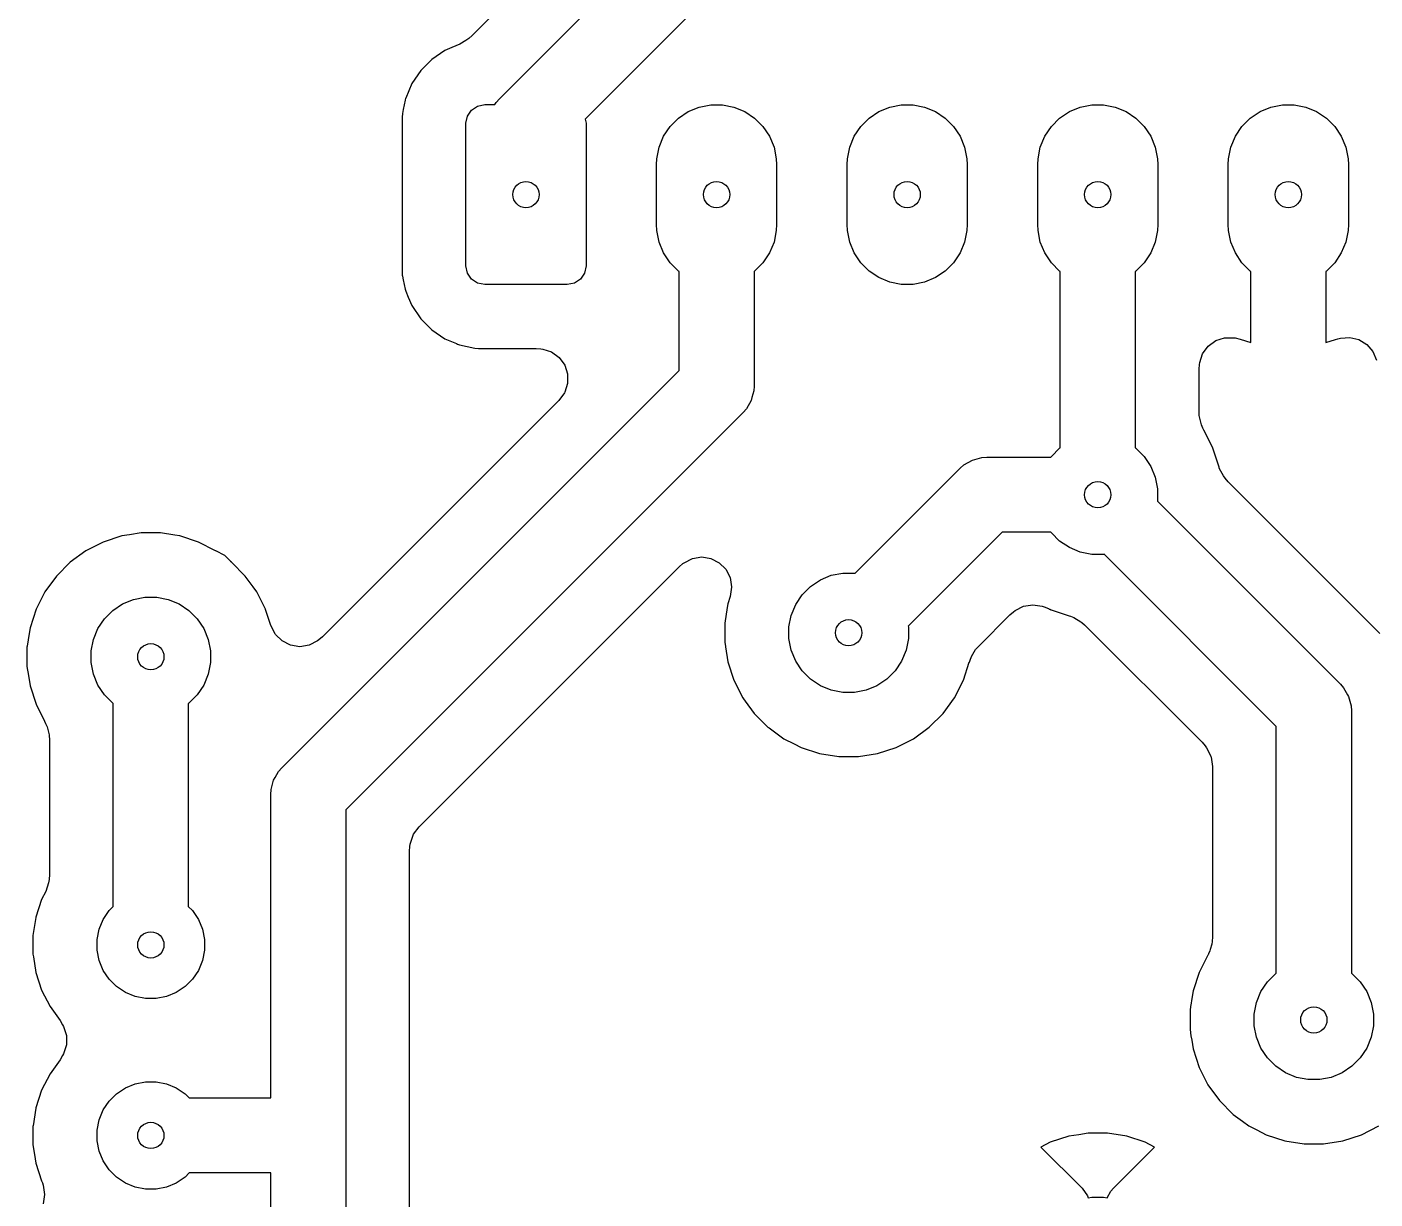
# Model space of a CAD drawing. Header units: millimetres. Extents: x 20 to 168, y -138 to -20.
# Drawn here: x 53.35 to 71.32, y -125.39 to -109.77 of the extents above; entities that cross this region are included whole.
import ezdxf

# ---------------------------------------------------------------- set-up
doc = ezdxf.new("R2010")
doc.units = ezdxf.units.MM
doc.layers.add('B.Cu', color=253, linetype='CONTINUOUS', true_color=0x83a598)
doc.layers.add('Edge.Cuts', color=40, linetype='CONTINUOUS', true_color=0xfabd2f)

msp = doc.modelspace()

# ---------------------------------------------------------------- linework, layer by layer
at = {"layer": 'B.Cu', "linetype": 'CONTINUOUS'}
for p, q in [((61.079705, -108.085697), (59.284915, -109.880485)), ((59.646447, -110.721747), (61.605946, -108.762247)), ((62.166607, -109.6158), (60.788785, -110.99362)), ((59.200318, -109.948021), (59.11761, -109.994212)), ((59.237309, -109.921145), (59.200318, -109.948021)), ((59.284915, -109.880485), (59.237309, -109.921145)), ((58.920185, -110.079721), (58.746139, -110.197519)), ((58.949551, -110.067145), (58.920185, -110.079721)), ((58.979831, -110.054179), (58.949551, -110.067145)), ((59.010014, -110.038482), (58.979831, -110.054179)), ((59.11761, -109.994212), (59.010014, -110.038482)), ((58.746139, -110.197519), (58.597519, -110.346139)), ((58.597519, -110.346139), (58.479722, -110.520184)), ((58.479721, -110.520186), (58.396985, -110.71339)), ((58.479722, -110.520184), (58.479721, -110.520186)), ((58.390965, -110.741069), (58.363941, -110.8653)), ((58.396272, -110.716671), (58.390965, -110.741069)), ((58.396898, -110.713669), (58.396272, -110.716671)), ((58.396985, -110.71339), (58.396898, -110.713669)), ((59.273223, -110.873223), (59.354329, -110.81903)), ((59.354329, -110.81903), (59.45, -110.8)), ((59.45, -110.8), (59.586533, -110.8)), ((59.586533, -110.8), (59.603323, -110.770919)), ((59.603323, -110.770919), (59.603338, -110.770903)), ((59.603338, -110.770903), (59.646447, -110.721747)), ((62.162883, -110.894463), (62.307772, -110.834448)), ((62.307772, -110.834448), (62.461586, -110.803852)), ((62.461586, -110.803852), (62.618414, -110.803852)), ((62.618414, -110.803852), (62.772228, -110.834448)), ((62.772228, -110.834448), (62.917117, -110.894463)), ((64.702883, -110.894463), (64.847772, -110.834448)), ((64.847772, -110.834448), (65.001586, -110.803852)), ((65.001586, -110.803852), (65.158414, -110.803852)), ((65.158414, -110.803852), (65.312228, -110.834448)), ((65.312228, -110.834448), (65.457117, -110.894463)), ((67.242883, -110.894463), (67.387772, -110.834448)), ((67.387772, -110.834448), (67.541586, -110.803852)), ((67.541586, -110.803852), (67.698414, -110.803852)), ((67.698414, -110.803852), (67.852228, -110.834448)), ((67.852228, -110.834448), (67.997117, -110.894463)), ((69.782883, -110.894463), (69.927772, -110.834448)), ((69.927772, -110.834448), (70.081586, -110.803852)), ((70.081586, -110.803852), (70.238414, -110.803852)), ((70.238414, -110.803852), (70.392228, -110.834448)), ((70.392228, -110.834448), (70.537117, -110.894463)), ((58.35231, -110.918766), (58.3495, -110.965931)), ((58.3495, -110.965931), (58.3495, -113.034064)), ((58.352311, -110.918758), (58.35231, -110.918766)), ((58.363941, -110.865301), (58.352311, -110.918758)), ((58.363941, -110.8653), (58.363941, -110.865301)), ((59.2, -111.05), (59.21903, -110.954329)), ((59.21903, -110.954329), (59.273223, -110.873223)), ((60.788785, -110.99362), (60.8, -111.05)), ((61.921592, -111.092485), (62.032485, -110.981592)), ((62.032485, -110.981592), (62.162883, -110.894463)), ((62.917117, -110.894463), (63.047515, -110.981592)), ((63.047515, -110.981592), (63.158408, -111.092485)), ((64.461592, -111.092485), (64.572485, -110.981592)), ((64.572485, -110.981592), (64.702883, -110.894463)), ((65.457117, -110.894463), (65.587515, -110.981592)), ((65.587515, -110.981592), (65.698408, -111.092485)), ((67.001592, -111.092485), (67.112485, -110.981592)), ((67.112485, -110.981592), (67.242883, -110.894463)), ((67.997117, -110.894463), (68.127515, -110.981592)), ((68.127515, -110.981592), (68.238408, -111.092485)), ((69.541592, -111.092485), (69.652485, -110.981592)), ((69.652485, -110.981592), (69.782883, -110.894463)), ((70.537117, -110.894463), (70.667515, -110.981592)), ((70.667515, -110.981592), (70.778408, -111.092485)), ((59.2, -112.95), (59.2, -111.05)), ((60.8, -111.05), (60.8, -112.95)), ((61.834463, -111.222883), (61.921592, -111.092485)), ((63.158408, -111.092485), (63.245537, -111.222883)), ((64.374463, -111.222883), (64.461592, -111.092485)), ((65.698408, -111.092485), (65.785537, -111.222883)), ((66.914463, -111.222883), (67.001592, -111.092485)), ((68.238408, -111.092485), (68.325537, -111.222883)), ((69.454463, -111.222883), (69.541592, -111.092485)), ((70.778408, -111.092485), (70.865537, -111.222883)), ((61.743852, -111.521586), (61.774448, -111.367772)), ((61.774448, -111.367772), (61.834463, -111.222883)), ((63.245537, -111.222883), (63.305552, -111.367772)), ((63.305552, -111.367772), (63.336148, -111.521586)), ((64.283852, -111.521586), (64.314448, -111.367772)), ((64.314448, -111.367772), (64.374463, -111.222883)), ((65.785537, -111.222883), (65.845552, -111.367772)), ((65.845552, -111.367772), (65.876148, -111.521586)), ((66.823852, -111.521586), (66.854448, -111.367772)), ((66.854448, -111.367772), (66.914463, -111.222883)), ((68.325537, -111.222883), (68.385552, -111.367772)), ((68.385552, -111.367772), (68.416148, -111.521586)), ((69.363852, -111.521586), (69.394448, -111.367772)), ((69.394448, -111.367772), (69.454463, -111.222883)), ((70.865537, -111.222883), (70.925552, -111.367772)), ((70.925552, -111.367772), (70.956148, -111.521586)), ((61.74, -111.6), (61.743852, -111.521586)), ((63.336148, -111.521586), (63.34, -111.6)), ((64.28, -111.6), (64.283852, -111.521586)), ((65.876148, -111.521586), (65.88, -111.6)), ((66.82, -111.6), (66.823852, -111.521586)), ((68.416148, -111.521586), (68.42, -111.6)), ((69.36, -111.6), (69.363852, -111.521586)), ((70.956148, -111.521586), (70.96, -111.6)), ((61.74, -112.4), (61.74, -111.6)), ((63.34, -111.6), (63.34, -112.4)), ((64.28, -112.4), (64.28, -111.6)), ((65.88, -111.6), (65.88, -112.4)), ((66.82, -112.4), (66.82, -111.6)), ((68.42, -111.6), (68.42, -112.4)), ((69.36, -112.4), (69.36, -111.6)), ((70.96, -111.6), (70.96, -112.4)), ((61.743852, -112.478414), (61.74, -112.4)), ((63.34, -112.4), (63.336148, -112.478414)), ((64.283852, -112.478414), (64.28, -112.4)), ((65.88, -112.4), (65.876148, -112.478414)), ((66.823852, -112.478414), (66.82, -112.4)), ((68.42, -112.4), (68.416148, -112.478414)), ((69.363852, -112.478414), (69.36, -112.4)), ((70.96, -112.4), (70.956148, -112.478414)), ((61.774448, -112.632228), (61.743852, -112.478414)), ((61.834463, -112.777117), (61.774448, -112.632228)), ((63.305552, -112.632228), (63.245537, -112.777117)), ((63.336148, -112.478414), (63.305552, -112.632228)), ((64.314448, -112.632228), (64.283852, -112.478414)), ((64.374463, -112.777117), (64.314448, -112.632228)), ((65.845552, -112.632228), (65.785537, -112.777117)), ((65.876148, -112.478414), (65.845552, -112.632228)), ((66.854448, -112.632228), (66.823852, -112.478414)), ((66.914463, -112.777117), (66.854448, -112.632228)), ((68.385552, -112.632228), (68.325537, -112.777117)), ((68.416148, -112.478414), (68.385552, -112.632228)), ((69.394448, -112.632228), (69.363852, -112.478414)), ((69.454463, -112.777117), (69.394448, -112.632228)), ((70.925552, -112.632228), (70.865537, -112.777117)), ((70.956148, -112.478414), (70.925552, -112.632228)), ((61.921592, -112.907515), (61.834463, -112.777117)), ((63.245537, -112.777117), (63.158408, -112.907515)), ((64.461592, -112.907515), (64.374463, -112.777117)), ((65.785537, -112.777117), (65.698408, -112.907515)), ((67.001592, -112.907515), (66.914463, -112.777117)), ((68.325537, -112.777117), (68.238408, -112.907515)), ((69.541592, -112.907515), (69.454463, -112.777117)), ((70.865537, -112.777117), (70.778408, -112.907515)), ((59.21903, -113.045671), (59.2, -112.95)), ((60.8, -112.95), (60.78097, -113.045671)), ((62.032485, -113.018408), (61.921592, -112.907515)), ((63.158408, -112.907515), (63.047515, -113.018408)), ((64.572485, -113.018408), (64.461592, -112.907515)), ((65.698408, -112.907515), (65.587515, -113.018408)), ((67.112485, -113.018408), (67.001592, -112.907515)), ((68.238408, -112.907515), (68.127515, -113.018408)), ((69.652485, -113.018408), (69.541592, -112.907515)), ((70.778408, -112.907515), (70.667515, -113.018408)), ((58.3495, -113.034064), (58.351605, -113.069387)), ((58.351605, -113.069387), (58.351844, -113.077451)), ((58.351844, -113.077451), (58.35242, -113.082123)), ((58.35242, -113.082123), (58.35362, -113.087258)), ((58.35362, -113.087258), (58.363995, -113.134949)), ((58.363995, -113.134949), (58.390966, -113.258932)), ((59.273223, -113.126777), (59.21903, -113.045671)), ((59.354329, -113.18097), (59.273223, -113.126777)), ((59.45, -113.2), (59.354329, -113.18097)), ((60.645671, -113.18097), (60.55, -113.2)), ((60.726777, -113.126777), (60.645671, -113.18097)), ((60.78097, -113.045671), (60.726777, -113.126777)), ((62.04, -113.023429), (62.032485, -113.018408)), ((62.04, -114.344593), (62.04, -113.023429)), ((63.047515, -113.018408), (63.04, -113.023429)), ((63.04, -113.023429), (63.04, -114.5517)), ((64.702883, -113.105537), (64.572485, -113.018408)), ((64.847772, -113.165552), (64.702883, -113.105537)), ((65.001586, -113.196148), (64.847772, -113.165552)), ((65.312228, -113.165552), (65.158414, -113.196148)), ((65.457117, -113.105537), (65.312228, -113.165552)), ((65.587515, -113.018408), (65.457117, -113.105537)), ((67.12, -113.023429), (67.112485, -113.018408)), ((67.12, -114.5517), (67.12, -113.023429)), ((68.127515, -113.018408), (68.12, -113.023429)), ((68.12, -113.023429), (68.12, -114.5517)), ((69.66, -113.023429), (69.652485, -113.018408)), ((69.66, -113.972452), (69.66, -113.023429)), ((70.667515, -113.018408), (70.66, -113.023429)), ((70.66, -113.023429), (70.66, -113.972451)), ((58.390966, -113.258932), (58.396988, -113.286616)), ((58.396988, -113.286616), (58.431166, -113.366427)), ((60.55, -113.2), (59.45, -113.2)), ((65.158414, -113.196148), (65.001586, -113.196148)), ((58.431166, -113.366427), (58.479721, -113.479813)), ((58.479721, -113.479813), (58.597523, -113.653865)), ((58.597523, -113.653865), (58.746135, -113.802477)), ((58.746135, -113.802477), (58.920187, -113.920279)), ((70.853721, -113.913856), (70.978168, -113.90406)), ((70.978168, -113.90406), (71.099554, -113.9332)), ((58.920187, -113.920279), (59.075134, -113.986631)), ((59.075134, -113.986631), (59.088382, -113.992305)), ((59.088382, -113.992305), (59.113388, -114.003013)), ((59.113388, -114.003013), (59.318755, -114.047688)), ((59.318755, -114.047688), (59.365962, -114.0505)), ((59.365962, -114.0505), (59.365976, -114.0505)), ((59.365976, -114.0505), (60.136631, -114.0505)), ((60.136631, -114.0505), (60.199047, -114.055412)), ((60.199047, -114.055412), (60.223002, -114.059206)), ((60.223002, -114.059206), (60.341727, -114.097782)), ((69.018068, -114.120392), (69.091442, -114.019397)), ((69.091442, -114.019397), (69.192435, -113.94602)), ((69.192435, -113.94602), (69.311159, -113.907441)), ((69.311159, -113.907441), (69.435991, -113.907439)), ((69.435991, -113.907439), (69.435995, -113.907439)), ((69.435995, -113.907439), (69.435997, -113.90744)), ((69.435997, -113.90744), (69.453026, -113.910137)), ((69.453026, -113.910137), (69.518977, -113.927345)), ((69.518977, -113.927345), (69.519187, -113.9267)), ((69.519187, -113.9267), (69.659998, -113.972452)), ((69.659998, -113.972452), (69.659999, -113.972452)), ((69.659999, -113.972452), (69.66, -113.972452)), ((70.66, -113.972452), (70.787559, -113.931005)), ((70.66, -113.972451), (70.66, -113.972452)), ((70.787559, -113.931005), (70.817676, -113.922511)), ((70.817676, -113.922511), (70.853721, -113.913856)), ((71.099554, -113.9332), (71.205994, -113.998424)), ((71.205994, -113.998424), (71.28707, -114.093348)), ((60.341727, -114.097782), (60.44272, -114.171157)), ((60.44272, -114.171157), (60.516097, -114.27215)), ((68.975411, -114.2649), (68.979494, -114.239118)), ((68.979494, -114.239118), (69.018068, -114.120392)), ((71.28707, -114.093348), (71.334839, -114.208662)), ((56.744347, -119.640247), (62.04, -114.344593)), ((60.516097, -114.27215), (60.554673, -114.390875)), ((60.554673, -114.390875), (60.554674, -114.51571)), ((68.9705, -114.32731), (68.975411, -114.2649)), ((68.9705, -114.899127), (68.9705, -114.32731)), ((60.554674, -114.51571), (60.516106, -114.63442)), ((63.035723, -114.616963), (63.011989, -114.705537)), ((63.04, -114.5517), (63.035723, -114.616947)), ((63.035723, -114.616947), (63.035723, -114.616963)), ((67.12, -115.37657), (67.12, -114.5517)), ((68.12, -114.5517), (68.12, -115.37657)), ((60.438929, -114.742875), (57.288269, -117.893533)), ((60.438941, -114.742862), (60.438929, -114.742875)), ((60.512313, -114.641865), (60.438941, -114.742862)), ((60.516106, -114.63442), (60.512313, -114.641865)), ((63.00194, -114.743042), (62.936677, -114.856081)), ((63.011989, -114.705537), (63.00194, -114.743042)), ((62.893554, -114.905253), (57.5979, -120.200906)), ((62.936669, -114.856088), (62.893554, -114.905253)), ((62.936677, -114.856081), (62.936669, -114.856088)), ((68.973266, -114.946023), (68.9705, -114.899127)), ((68.975038, -114.960995), (68.973266, -114.946023)), ((69.002641, -115.066783), (68.975038, -114.960995)), ((69.021589, -115.112528), (69.002641, -115.066783)), ((69.034688, -115.140944), (69.021589, -115.112528)), ((69.149579, -115.366428), (69.034688, -115.140944)), ((65.948658, -115.53806), (66.074737, -115.504277)), ((66.074737, -115.504277), (66.074752, -115.504277)), ((66.074752, -115.504277), (66.14, -115.5)), ((66.14, -115.5), (66.996571, -115.5)), ((66.996571, -115.5), (67.001592, -115.492485)), ((67.001592, -115.492485), (67.112485, -115.381592)), ((67.112485, -115.381592), (67.12, -115.37657)), ((68.12, -115.37657), (68.127515, -115.381592)), ((68.127515, -115.381592), (68.238408, -115.492485)), ((68.238408, -115.492485), (68.325537, -115.622883)), ((69.22769, -115.606829), (69.149579, -115.366428)), ((64.387278, -117.045615), (65.786447, -115.646447)), ((65.786447, -115.646447), (65.835603, -115.603338)), ((65.835603, -115.603338), (65.835619, -115.603323)), ((65.835619, -115.603323), (65.948658, -115.53806)), ((68.325537, -115.622883), (68.385552, -115.767772)), ((69.232291, -115.620178), (69.22769, -115.606829)), ((69.236835, -115.63264), (69.232291, -115.620178)), ((69.239044, -115.639921), (69.236835, -115.63264)), ((69.244263, -115.654069), (69.239044, -115.639921)), ((69.295807, -115.750504), (69.244263, -115.654069)), ((68.385552, -115.767772), (68.416148, -115.921586)), ((69.318281, -115.781437), (69.295807, -115.750504)), ((69.358943, -115.829048), (69.318281, -115.781437)), ((71.379788, -117.849893), (69.358943, -115.829048)), ((68.416148, -115.921586), (68.416148, -116.078414)), ((68.416148, -116.078414), (68.414384, -116.087278)), ((68.414384, -116.087278), (70.853553, -118.526447)), ((54.613508, -116.550138), (54.366425, -116.630421)), ((54.716143, -116.533884), (54.613508, -116.550138)), ((54.716144, -116.533884), (54.716143, -116.533884)), ((54.870102, -116.5095), (54.716144, -116.533884)), ((55.129896, -116.5095), (54.870102, -116.5095)), ((55.129897, -116.5095), (55.129896, -116.5095)), ((55.322344, -116.53998), (55.129897, -116.5095)), ((55.322346, -116.53998), (55.322344, -116.539979)), ((55.322344, -116.539979), (55.322344, -116.53998)), ((55.386492, -116.550138), (55.322346, -116.53998)), ((55.633573, -116.630421), (55.386488, -116.550138)), ((55.386488, -116.550138), (55.386492, -116.550138)), ((66.347106, -116.5), (65.094384, -117.752721)), ((66.996571, -116.5), (66.347106, -116.5)), ((67.001592, -116.507515), (66.996571, -116.5)), ((67.112485, -116.618408), (67.001592, -116.507515)), ((54.134948, -116.748365), (53.924773, -116.901066)), ((54.366419, -116.630424), (54.134948, -116.748365)), ((54.366425, -116.630421), (54.366419, -116.630424)), ((55.633579, -116.630424), (55.633573, -116.630421)), ((55.863737, -116.747696), (55.633579, -116.630424)), ((55.866442, -116.749062), (55.863737, -116.747696)), ((55.988487, -116.810084), (55.866442, -116.749062)), ((67.242883, -116.705537), (67.112485, -116.618408)), ((67.387772, -116.765552), (67.242883, -116.705537)), ((67.541586, -116.796148), (67.387772, -116.765552)), ((53.924773, -116.901066), (53.741066, -117.084773)), ((55.991585, -116.816163), (55.988487, -116.810084)), ((56.064693, -116.889268), (55.991585, -116.816163)), ((56.063309, -116.890889), (56.064693, -116.889268)), ((56.075224, -116.901065), (56.063309, -116.890889)), ((56.075229, -116.901069), (56.075224, -116.901065)), ((56.258931, -117.084771), (56.075229, -116.901069)), ((62.042442, -116.95915), (62.09005, -116.918491)), ((62.09005, -116.918491), (62.107342, -116.905928)), ((62.107342, -116.905928), (62.218572, -116.849258)), ((62.218572, -116.849258), (62.34187, -116.829733)), ((62.34187, -116.829733), (62.465167, -116.849265)), ((62.465167, -116.849265), (62.576394, -116.905942)), ((62.576394, -116.905942), (62.664663, -116.994216)), ((67.698414, -116.796148), (67.541586, -116.796148)), ((67.707278, -116.794384), (67.698414, -116.796148)), ((70, -119.087106), (67.707278, -116.794384)), ((53.741066, -117.084773), (53.588365, -117.294948)), ((56.363525, -117.228733), (56.258931, -117.084771)), ((58.5765, -120.425093), (62.042442, -116.95915)), ((62.664663, -116.994216), (62.721334, -117.105446)), ((62.721334, -117.105446), (62.740859, -117.228733)), ((63.792485, -117.221592), (63.922883, -117.134463)), ((63.922883, -117.134463), (64.067772, -117.074448)), ((64.067772, -117.074448), (64.221586, -117.043852)), ((64.221586, -117.043852), (64.378414, -117.043852)), ((64.378414, -117.043852), (64.387278, -117.045615)), ((53.588365, -117.294948), (53.470424, -117.526419)), ((56.411634, -117.294949), (56.363525, -117.228733)), ((56.529578, -117.526426), (56.411634, -117.294949)), ((62.740859, -117.234211), (62.721331, -117.357504)), ((62.740859, -117.228733), (62.740859, -117.234211)), ((63.681592, -117.332485), (63.792485, -117.221592)), ((54.492485, -117.541592), (54.622883, -117.454463)), ((54.622883, -117.454463), (54.767772, -117.394448)), ((54.767772, -117.394448), (54.921586, -117.363852)), ((54.921586, -117.363852), (55.078414, -117.363852)), ((55.078414, -117.363852), (55.232228, -117.394448)), ((55.232228, -117.394448), (55.377117, -117.454463)), ((55.377117, -117.454463), (55.507515, -117.541592)), ((62.690139, -117.453507), (62.682166, -117.503851)), ((62.690141, -117.453497), (62.690139, -117.453507)), ((62.72133, -117.35751), (62.690141, -117.453497)), ((62.721331, -117.357504), (62.72133, -117.35751)), ((63.534448, -117.607772), (63.594463, -117.462883)), ((63.594463, -117.462883), (63.681592, -117.332485)), ((66.521141, -117.542009), (66.632371, -117.485337)), ((66.632371, -117.485337), (66.755669, -117.465811)), ((66.755669, -117.465811), (66.87895, -117.485336)), ((66.87895, -117.485336), (66.90607, -117.494148)), ((66.90607, -117.494148), (66.96391, -117.518106)), ((53.470421, -117.526425), (53.39014, -117.773503)), ((53.470424, -117.526419), (53.470421, -117.526425)), ((54.294463, -117.782883), (54.381592, -117.652485)), ((54.381592, -117.652485), (54.492485, -117.541592)), ((55.507515, -117.541592), (55.618408, -117.652485)), ((55.618408, -117.652485), (55.705537, -117.782883)), ((56.52958, -117.526431), (56.529578, -117.526426)), ((56.530587, -117.52953), (56.52958, -117.526431)), ((56.530602, -117.529577), (56.530587, -117.52953)), ((56.599552, -117.741781), (56.530602, -117.529577)), ((62.682166, -117.503854), (62.6495, -117.710103)), ((62.682166, -117.503851), (62.682166, -117.503854)), ((63.503852, -117.761586), (63.534448, -117.607772)), ((66.033371, -118.016521), (66.450466, -117.599426)), ((66.450466, -117.599426), (66.498076, -117.558766)), ((66.498076, -117.558766), (66.521141, -117.542009)), ((66.96391, -117.518106), (66.974148, -117.523322)), ((66.974148, -117.523322), (66.981817, -117.52757)), ((66.981817, -117.52757), (66.986346, -117.529754)), ((66.986346, -117.529754), (66.991116, -117.531421)), ((66.991116, -117.531421), (66.992031, -117.531683)), ((66.992031, -117.531683), (66.993276, -117.53186)), ((66.993276, -117.53186), (66.994172, -117.532298)), ((66.994172, -117.532298), (66.999532, -117.533837)), ((66.999532, -117.533837), (67.226787, -117.607677)), ((67.226787, -117.607677), (67.240073, -117.612254)), ((67.240073, -117.612254), (67.2406, -117.612446)), ((67.2406, -117.612446), (67.256706, -117.618712)), ((67.256706, -117.618712), (67.302202, -117.637557)), ((67.302202, -117.637557), (67.396525, -117.692839)), ((53.378042, -117.849893), (53.351653, -118.016513)), ((53.390138, -117.773513), (53.378042, -117.84989)), ((53.378042, -117.84989), (53.378042, -117.849893)), ((53.39014, -117.773503), (53.390138, -117.773513)), ((54.234448, -117.927772), (54.294463, -117.782883)), ((55.705537, -117.782883), (55.765552, -117.927772)), ((56.599553, -117.741783), (56.599552, -117.741781)), ((56.656224, -117.853006), (56.599553, -117.741783)), ((56.662227, -117.861268), (56.656224, -117.853006)), ((62.6495, -117.710103), (62.6495, -117.969897)), ((63.503852, -117.918414), (63.503852, -117.761586)), ((65.094384, -117.752721), (65.096148, -117.761586)), ((65.096148, -117.761586), (65.096148, -117.918414)), ((67.396525, -117.692839), (67.408363, -117.702171)), ((67.408363, -117.702171), (67.443486, -117.733381)), ((67.443486, -117.733381), (69.010436, -119.300331)), ((53.351653, -118.016513), (53.3495, -118.030104)), ((53.3495, -118.030104), (53.3495, -118.289895)), ((54.203852, -118.081586), (54.234448, -117.927772)), ((55.765552, -117.927772), (55.796148, -118.081586)), ((56.750489, -117.94953), (56.662227, -117.861268)), ((56.861716, -118.006206), (56.750489, -117.94953)), ((56.985014, -118.025736), (56.861716, -118.006206)), ((57.108312, -118.006209), (56.985014, -118.025736)), ((57.219541, -117.949537), (57.108312, -118.006209)), ((57.240654, -117.934198), (57.219541, -117.949537)), ((57.288269, -117.893533), (57.240654, -117.934198)), ((62.6495, -117.969897), (62.656883, -118.016513)), ((62.656883, -118.016513), (62.658652, -118.027678)), ((62.658652, -118.027678), (62.658653, -118.027686)), ((62.658653, -118.027686), (62.690138, -118.226487)), ((63.534448, -118.072228), (63.503852, -117.918414)), ((65.096148, -117.918414), (65.065552, -118.072228)), ((66.002166, -118.05164), (66.033371, -118.016521)), ((54.203852, -118.238414), (54.203852, -118.081586)), ((55.796148, -118.081586), (55.796148, -118.238414)), ((63.594463, -118.217117), (63.534448, -118.072228)), ((65.065552, -118.072228), (65.005537, -118.217117)), ((65.9087, -118.231093), (65.918611, -118.203534)), ((65.918611, -118.203534), (65.937554, -118.1578)), ((65.937554, -118.1578), (65.992827, -118.063488)), ((65.992827, -118.063488), (66.002166, -118.05164)), ((53.3495, -118.289895), (53.368412, -118.409304)), ((54.234448, -118.392228), (54.203852, -118.238414)), ((54.294463, -118.537117), (54.234448, -118.392228)), ((55.765552, -118.392228), (55.705537, -118.537117)), ((55.796148, -118.238414), (55.765552, -118.392228)), ((62.690138, -118.226487), (62.69014, -118.226495)), ((62.69014, -118.226495), (62.770421, -118.473573)), ((63.681592, -118.347515), (63.594463, -118.217117)), ((63.792485, -118.458408), (63.681592, -118.347515)), ((64.918408, -118.347515), (64.807515, -118.458408)), ((65.005537, -118.217117), (64.918408, -118.347515)), ((65.829579, -118.473572), (65.907774, -118.23291)), ((65.907774, -118.23291), (65.9087, -118.231093)), ((53.368412, -118.409304), (53.368412, -118.409305)), ((53.368412, -118.409305), (53.390138, -118.546489)), ((53.390138, -118.546489), (53.39014, -118.546495)), ((53.39014, -118.546495), (53.470421, -118.793573)), ((54.381592, -118.667515), (54.294463, -118.537117)), ((55.705537, -118.537117), (55.618408, -118.667515)), ((62.770421, -118.473573), (62.770424, -118.473579)), ((62.770424, -118.473579), (62.888364, -118.705049)), ((63.922883, -118.545537), (63.792485, -118.458408)), ((64.067772, -118.605552), (63.922883, -118.545537)), ((64.677117, -118.545537), (64.532228, -118.605552)), ((64.807515, -118.458408), (64.677117, -118.545537)), ((65.711634, -118.705051), (65.829579, -118.473572)), ((70.853553, -118.526447), (70.896668, -118.57561)), ((54.492485, -118.778408), (54.381592, -118.667515)), ((55.618408, -118.667515), (55.507515, -118.778408)), ((62.888364, -118.705049), (62.898108, -118.718461)), ((62.898108, -118.718461), (62.92066, -118.7495)), ((62.92066, -118.7495), (63.041069, -118.915229)), ((64.221586, -118.636148), (64.067772, -118.605552)), ((64.378414, -118.636148), (64.221586, -118.636148)), ((64.532228, -118.605552), (64.378414, -118.636148)), ((65.558931, -118.915229), (65.711634, -118.705051)), ((70.896668, -118.57561), (70.896677, -118.575619)), ((70.896677, -118.575619), (70.949733, -118.667515)), ((70.949733, -118.667515), (70.96194, -118.688658)), ((70.96194, -118.688658), (70.995723, -118.814737)), ((53.470421, -118.793573), (53.470424, -118.79358)), ((53.470424, -118.79358), (53.585298, -119.019031)), ((54.5, -118.783429), (54.492485, -118.778408)), ((54.5, -121.486669), (54.5, -118.783429)), ((55.507515, -118.778408), (55.5, -118.783429)), ((55.5, -118.783429), (55.5, -121.486669)), ((63.041069, -118.915229), (63.224771, -119.098931)), ((65.375229, -119.098931), (65.558931, -118.915229)), ((70.995723, -118.814737), (70.995723, -118.814752)), ((70.995723, -118.814752), (71, -118.88)), ((71, -118.88), (71, -122.37657)), ((53.585298, -119.019031), (53.598414, -119.047482)), ((53.598414, -119.047482), (53.617355, -119.093209)), ((53.617355, -119.093209), (53.644962, -119.199002)), ((63.224771, -119.098931), (63.238889, -119.109188)), ((63.238889, -119.109188), (63.238896, -119.109195)), ((63.238896, -119.109195), (63.238897, -119.109194)), ((63.238897, -119.109194), (63.434949, -119.251634)), ((65.165051, -119.251634), (65.375229, -119.098931)), ((70, -122.37657), (70, -119.087106)), ((53.644962, -119.199002), (53.646734, -119.213973)), ((53.646734, -119.213973), (53.6495, -119.260872)), ((53.6495, -119.260872), (53.6495, -121.063987)), ((63.434949, -119.251634), (63.574091, -119.322531)), ((64.933572, -119.369579), (65.165051, -119.251634)), ((63.574091, -119.322531), (63.666426, -119.369578)), ((63.666426, -119.369578), (63.666427, -119.369579)), ((63.666427, -119.369579), (63.913499, -119.449858)), ((63.913499, -119.449858), (63.913502, -119.449858)), ((63.913502, -119.449858), (63.913507, -119.44986)), ((63.913507, -119.44986), (64.170103, -119.4905)), ((64.429897, -119.4905), (64.686493, -119.44986)), ((64.686493, -119.44986), (64.933572, -119.369579)), ((69.010436, -119.300331), (69.051094, -119.347936)), ((69.051094, -119.347936), (69.068865, -119.372396)), ((69.068865, -119.372396), (69.125538, -119.48362)), ((56.701238, -119.689403), (56.744347, -119.640247)), ((64.170103, -119.4905), (64.170106, -119.4905)), ((64.170106, -119.4905), (64.429894, -119.4905)), ((64.429894, -119.4905), (64.429897, -119.4905)), ((69.125538, -119.48362), (69.127773, -119.4905)), ((69.127773, -119.4905), (69.129971, -119.497263)), ((69.129971, -119.497263), (69.1495, -119.620561)), ((69.1495, -119.620561), (69.1495, -121.891255)), ((56.602177, -119.928537), (56.63596, -119.802458)), ((56.63596, -119.802458), (56.655986, -119.767772)), ((56.655986, -119.767772), (56.701223, -119.689419)), ((56.701223, -119.689419), (56.701238, -119.689403)), ((56.5979, -119.9938), (56.602177, -119.928552)), ((56.5979, -124.04), (56.5979, -119.9938)), ((56.602177, -119.928552), (56.602177, -119.928537)), ((57.5979, -120.200906), (57.5979, -124.54)), ((58.458042, -120.657586), (58.496614, -120.538867)), ((58.496614, -120.538867), (58.503129, -120.526081)), ((58.503129, -120.526081), (58.5765, -120.425094)), ((58.5765, -120.425094), (58.5765, -120.425093)), ((58.4484, -120.749868), (58.453311, -120.687457)), ((58.453311, -120.687457), (58.458042, -120.657586)), ((58.4484, -127.870103), (58.4484, -120.749868)), ((53.6495, -121.063987), (53.644588, -121.126405)), ((53.637371, -121.171971), (53.598795, -121.290694)), ((53.644588, -121.126405), (53.637371, -121.171971)), ((53.544558, -121.397142), (53.468172, -121.632233)), ((53.544563, -121.39713), (53.544558, -121.397142)), ((53.598795, -121.290694), (53.544563, -121.39713)), ((54.365017, -121.660594), (54.443432, -121.543237)), ((54.443432, -121.543237), (54.5, -121.486669)), ((55.5, -121.486669), (55.556568, -121.543237)), ((55.556568, -121.543237), (55.634983, -121.660594)), ((53.467699, -121.635215), (53.4295, -121.876399)), ((53.468104, -121.632526), (53.467699, -121.635215)), ((53.468172, -121.632233), (53.468104, -121.632526)), ((54.283467, -121.929428), (54.311003, -121.790995)), ((54.311003, -121.790995), (54.365017, -121.660594)), ((55.634983, -121.660594), (55.688997, -121.790995)), ((55.688997, -121.790995), (55.716533, -121.929428)), ((53.4295, -121.876399), (53.4295, -122.123604)), ((54.283467, -122.070572), (54.283467, -121.929428)), ((55.716533, -121.929428), (55.716533, -122.070572)), ((69.144587, -121.953674), (69.138604, -121.991448)), ((69.1495, -121.891255), (69.144587, -121.953674)), ((53.4295, -122.123604), (53.435264, -122.159999)), ((53.435264, -122.159999), (53.435265, -122.159999)), ((53.435265, -122.159999), (53.435265, -122.16)), ((53.435265, -122.16), (53.467991, -122.366626)), ((54.311003, -122.209005), (54.283467, -122.070572)), ((55.716533, -122.070572), (55.688997, -122.209005)), ((69.088363, -122.134953), (68.970422, -122.366424)), ((69.090703, -122.131136), (69.088363, -122.134953)), ((69.094449, -122.123009), (69.090703, -122.131136)), ((69.095483, -122.120981), (69.094449, -122.123009)), ((69.114218, -122.080128), (69.095403, -122.12094)), ((69.095403, -122.12094), (69.095483, -122.120981)), ((69.120145, -122.063582), (69.114218, -122.080128)), ((69.138604, -121.991448), (69.120145, -122.063582)), ((54.365017, -122.339406), (54.311003, -122.209005)), ((54.443432, -122.456763), (54.365017, -122.339406)), ((55.634983, -122.339406), (55.556568, -122.456763)), ((55.688997, -122.209005), (55.634983, -122.339406)), ((53.467991, -122.366626), (53.468173, -122.367771)), ((53.468173, -122.367771), (53.54456, -122.602862)), ((54.543237, -122.556568), (54.443432, -122.456763)), ((55.556568, -122.456763), (55.456763, -122.556568)), ((68.970421, -122.366427), (68.89014, -122.613505)), ((68.970422, -122.366424), (68.970421, -122.366427)), ((69.794463, -122.622883), (69.881592, -122.492485)), ((69.881592, -122.492485), (69.992485, -122.381592)), ((69.992485, -122.381592), (70, -122.37657)), ((71, -122.37657), (71.007515, -122.381592)), ((71.007515, -122.381592), (71.118408, -122.492485)), ((71.118408, -122.492485), (71.205537, -122.622883)), ((53.54456, -122.602862), (53.656785, -122.823118)), ((54.660594, -122.634983), (54.543237, -122.556568)), ((54.790995, -122.688997), (54.660594, -122.634983)), ((54.929428, -122.716533), (54.790995, -122.688997)), ((55.209005, -122.688997), (55.070572, -122.716533)), ((55.339406, -122.634983), (55.209005, -122.688997)), ((55.456763, -122.556568), (55.339406, -122.634983)), ((68.89014, -122.613505), (68.86982, -122.741805)), ((69.734448, -122.767772), (69.794463, -122.622883)), ((71.205537, -122.622883), (71.265552, -122.767772)), ((53.656785, -122.823118), (53.792612, -123.010068)), ((55.070572, -122.716533), (54.929428, -122.716533)), ((68.856941, -122.82312), (68.8495, -122.870103)), ((68.8495, -122.870103), (68.8495, -123.129897)), ((68.86397, -122.778736), (68.856941, -122.82312)), ((68.863971, -122.778731), (68.86397, -122.778736)), ((68.86982, -122.741805), (68.863971, -122.778731)), ((69.703852, -122.921586), (69.734448, -122.767772)), ((71.265552, -122.767772), (71.296148, -122.921586)), ((53.792612, -123.010068), (53.825326, -123.063452)), ((53.825326, -123.063452), (53.838271, -123.088858)), ((69.703852, -123.078414), (69.703852, -122.921586)), ((71.296148, -122.921586), (71.296148, -123.078414)), ((53.838271, -123.088858), (53.876847, -123.207583)), ((53.876847, -123.207583), (53.876847, -123.332417)), ((68.8495, -123.129897), (68.862267, -123.210504)), ((68.862267, -123.210504), (68.87169, -123.270001)), ((69.734448, -123.232228), (69.703852, -123.078414)), ((69.794463, -123.377117), (69.734448, -123.232228)), ((71.265552, -123.232228), (71.205537, -123.377117)), ((71.296148, -123.078414), (71.265552, -123.232228)), ((53.876847, -123.332417), (53.838271, -123.451142)), ((68.87169, -123.270001), (68.87169, -123.270002)), ((68.87169, -123.270002), (68.890138, -123.386489)), ((68.890138, -123.386489), (68.89014, -123.386495)), ((68.89014, -123.386495), (68.970421, -123.633573)), ((69.881592, -123.507515), (69.794463, -123.377117)), ((71.205537, -123.377117), (71.118408, -123.507515)), ((53.792613, -123.52993), (53.656785, -123.716881)), ((53.825327, -123.476546), (53.792613, -123.52993)), ((53.838271, -123.451142), (53.825327, -123.476546)), ((69.992485, -123.618408), (69.881592, -123.507515)), ((71.118408, -123.507515), (71.007515, -123.618408)), ((53.656785, -123.716881), (53.54456, -123.937136)), ((68.970421, -123.633573), (68.970424, -123.633579)), ((68.970424, -123.633579), (69.033991, -123.758337)), ((69.033991, -123.758337), (69.088365, -123.86505)), ((70.122883, -123.705537), (69.992485, -123.618408)), ((70.267772, -123.765552), (70.122883, -123.705537)), ((70.421586, -123.796148), (70.267772, -123.765552)), ((70.732228, -123.765552), (70.578414, -123.796148)), ((70.877117, -123.705537), (70.732228, -123.765552)), ((71.007515, -123.618408), (70.877117, -123.705537)), ((53.54456, -123.937136), (53.468172, -124.172233)), ((54.543237, -123.983432), (54.660594, -123.905017)), ((54.660594, -123.905017), (54.790995, -123.851003)), ((54.790995, -123.851003), (54.929428, -123.823467)), ((54.929428, -123.823467), (55.070572, -123.823467)), ((55.070572, -123.823467), (55.209005, -123.851003)), ((55.209005, -123.851003), (55.339406, -123.905017)), ((55.339406, -123.905017), (55.456763, -123.983432)), ((69.088365, -123.86505), (69.088366, -123.865051)), ((69.088366, -123.865051), (69.241069, -124.075229)), ((70.578414, -123.796148), (70.421586, -123.796148)), ((54.365017, -124.200594), (54.443432, -124.083237)), ((54.443432, -124.083237), (54.543237, -123.983432)), ((55.456763, -123.983432), (55.513331, -124.04)), ((55.513331, -124.04), (56.5979, -124.04)), ((69.241069, -124.075229), (69.424771, -124.258931)), ((53.467699, -124.175215), (53.430255, -124.411634)), ((53.468104, -124.172526), (53.467699, -124.175215)), ((53.468172, -124.172233), (53.468104, -124.172526)), ((54.311003, -124.330995), (54.365017, -124.200594)), ((69.424771, -124.258931), (69.548164, -124.348581)), ((53.430255, -124.411634), (53.4295, -124.416399)), ((53.4295, -124.416399), (53.4295, -124.663601)), ((54.283467, -124.469428), (54.311003, -124.330995)), ((54.283467, -124.610572), (54.283467, -124.469428)), ((69.548164, -124.348581), (69.634949, -124.411634)), ((69.634949, -124.411634), (69.740558, -124.465445)), ((69.740558, -124.465445), (69.866426, -124.529578)), ((71.133572, -124.529579), (71.365051, -124.411634)), ((53.4295, -124.663601), (53.450481, -124.796074)), ((54.311003, -124.749005), (54.283467, -124.610572)), ((57.5979, -124.54), (57.5979, -129.4021)), ((66.986626, -124.630881), (66.861661, -124.694552)), ((67.233618, -124.550629), (66.986626, -124.630881)), ((67.366533, -124.529578), (67.233618, -124.550629)), ((67.490145, -124.51), (67.366533, -124.529578)), ((67.490148, -124.51), (67.490145, -124.51)), ((67.749852, -124.51), (67.490148, -124.51)), ((67.749855, -124.51), (67.749852, -124.51)), ((68.006377, -124.550629), (67.749855, -124.51)), ((68.006378, -124.550629), (68.006377, -124.550629)), ((68.006382, -124.55063), (68.006378, -124.550629)), ((68.25338, -124.630885), (68.006382, -124.55063)), ((68.378336, -124.694552), (68.25338, -124.630885)), ((69.866426, -124.529578), (69.866427, -124.529579)), ((69.866427, -124.529579), (70.113499, -124.609858)), ((70.113499, -124.609858), (70.113502, -124.609858)), ((70.113502, -124.609858), (70.113507, -124.60986)), ((70.113507, -124.60986), (70.370103, -124.6505)), ((70.370103, -124.6505), (70.370106, -124.6505)), ((70.370106, -124.6505), (70.629894, -124.6505)), ((70.629894, -124.6505), (70.629897, -124.6505)), ((70.629897, -124.6505), (70.886493, -124.60986)), ((70.886493, -124.60986), (71.133572, -124.529579)), ((53.450481, -124.796074), (53.468172, -124.907768)), ((54.365017, -124.879406), (54.311003, -124.749005)), ((66.861661, -124.694552), (66.861661, -124.694553)), ((66.861661, -124.694553), (67.410643, -125.243535)), ((67.829345, -125.243546), (68.378337, -124.694554)), ((68.378337, -124.694553), (68.378336, -124.694552)), ((68.378337, -124.694554), (68.378337, -124.694553)), ((53.468172, -124.907768), (53.468173, -124.907772)), ((53.468173, -124.907772), (53.544908, -125.143936)), ((54.443432, -124.996763), (54.365017, -124.879406)), ((54.543237, -125.096568), (54.443432, -124.996763)), ((55.513331, -125.04), (55.456763, -125.096568)), ((56.5979, -125.04), (55.513331, -125.04)), ((56.5979, -129.194993), (56.5979, -125.04)), ((53.544908, -125.143936), (53.554975, -125.171223)), ((53.554975, -125.171223), (53.565642, -125.204055)), ((53.565642, -125.204055), (53.585168, -125.327353)), ((54.660594, -125.174983), (54.543237, -125.096568)), ((54.790995, -125.228997), (54.660594, -125.174983)), ((55.339406, -125.174983), (55.209005, -125.228997)), ((55.456763, -125.096568), (55.339406, -125.174983)), ((53.585168, -125.327353), (53.565637, -125.450651)), ((54.929428, -125.256533), (54.790995, -125.228997)), ((55.070572, -125.256533), (54.929428, -125.256533)), ((55.209005, -125.228997), (55.070572, -125.256533)), ((67.410643, -125.243535), (67.484017, -125.344526)), ((67.484017, -125.344526), (67.49341, -125.373434)), ((67.49341, -125.373434), (67.541586, -125.363852)), ((67.541586, -125.363852), (67.698414, -125.363852)), ((67.698414, -125.363852), (67.745805, -125.373278)), ((67.745805, -125.373278), (67.794947, -125.282771)), ((67.794947, -125.282771), (67.829345, -125.243546))]:
    msp.add_line(p, q, dxfattribs=at)
at = {"layer": 'B.Cu'}
for centre in [(60, -112), (60, -112), (62.54, -112), (62.54, -112), (65.08, -112), (65.08, -112), (67.62, -112), (67.62, -112), (70.16, -112), (70.16, -112), (67.62, -116), (67.62, -116), (64.3, -117.84), (64.3, -117.84), (55, -118.16), (55, -118.16), (55, -122), (55, -122), (70.5, -123), (70.5, -123), (55, -124.54), (55, -124.54)]:
    msp.add_circle(centre, 0.175, dxfattribs=at)
at = {"layer": 'Edge.Cuts'}
for centre in [(60, -112), (62.54, -112), (65.08, -112), (67.62, -112), (70.16, -112), (67.62, -116), (64.3, -117.84), (55, -118.16), (55, -122), (70.5, -123), (55, -124.54)]:
    msp.add_circle(centre, 0.175, dxfattribs=at)

doc.saveas('drawing.dxf')
